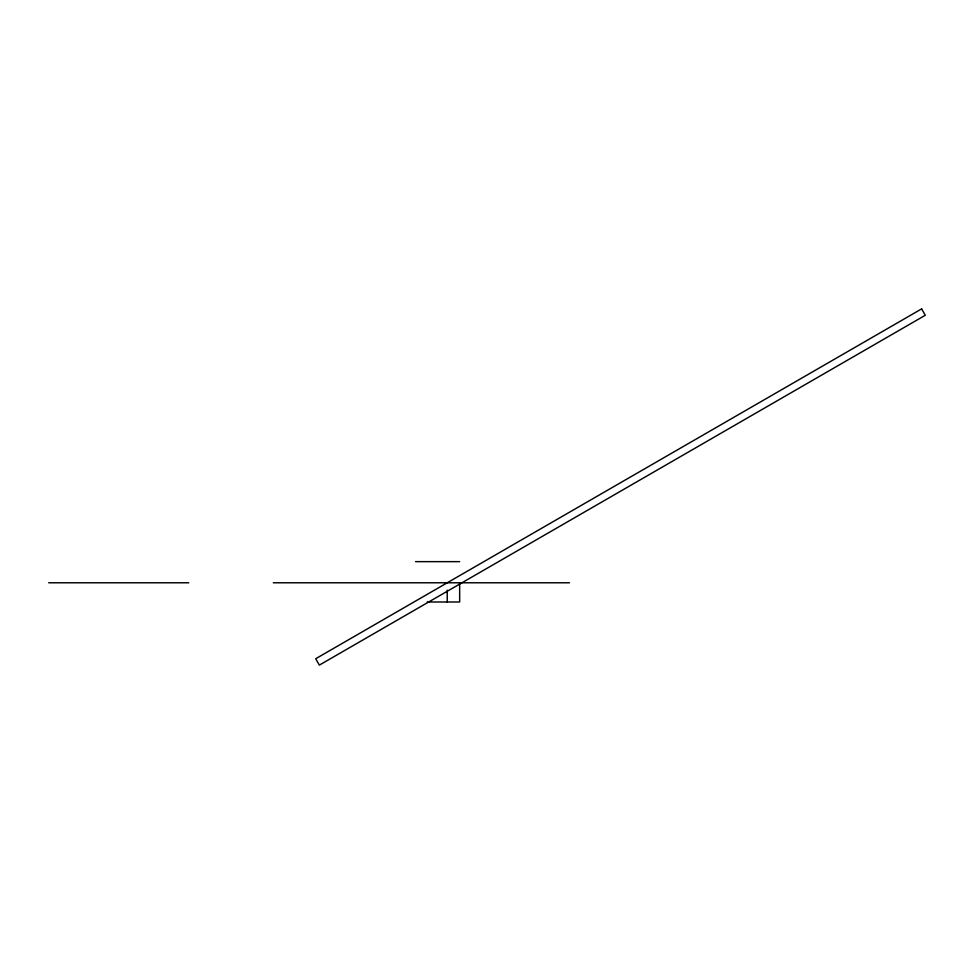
<?xml version="1.0" encoding="UTF-8"?>
<svg xmlns="http://www.w3.org/2000/svg" width="974" height="974" viewBox="0 0 974 974"><rect width="100%" height="100%" fill="white"/><g stroke="black" fill="none" stroke-linecap="round" stroke-linejoin="round"><path stroke-width="1.46" d="M415.521 561.645L459.655 561.645M48.7 582.781L188.786 582.781M273.304 582.781L569.522 582.781M427.282 601.993L459.655 601.993L459.655 582.781M447.236 590.171L447.236 601.993M921.623 308.892L315.686 658.741L319.362 665.108L925.3 315.259L921.623 308.892"/></g></svg>
